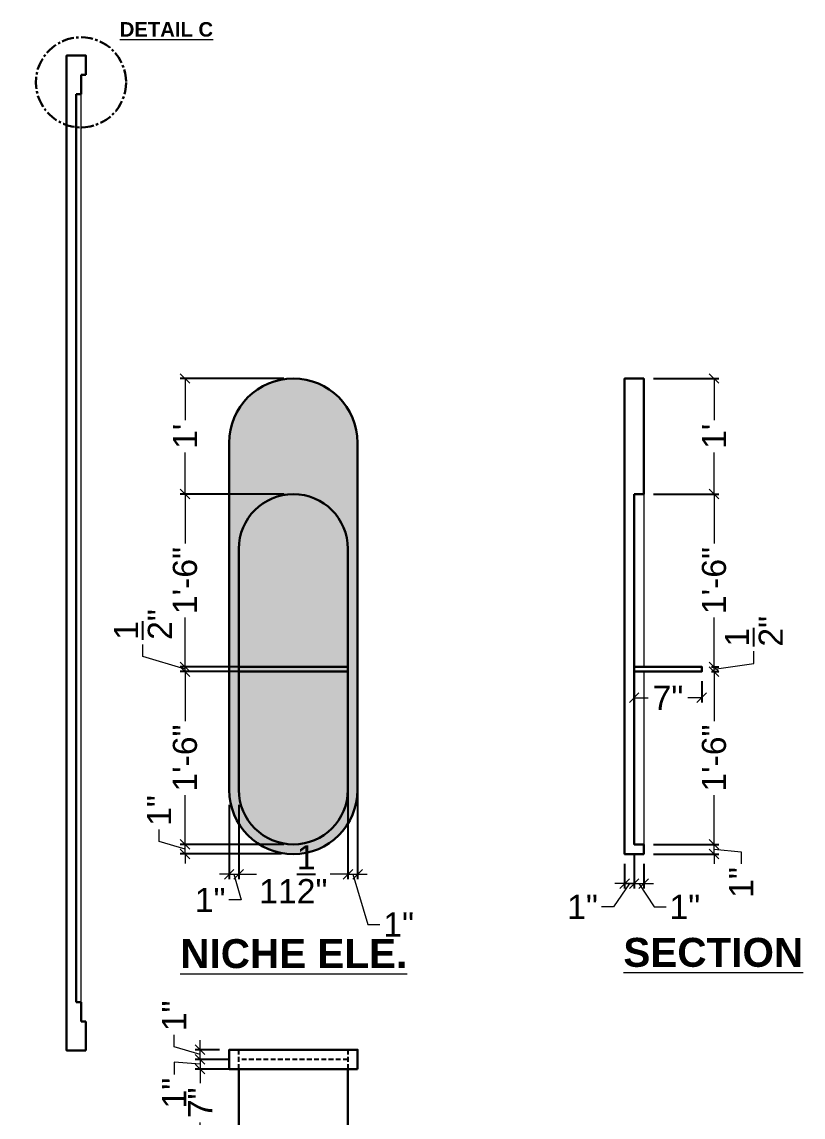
# Model space of a CAD drawing. Header units: millimetres. Extents: x 56222 to 3066687, y -650199 to -121287.
# Drawn here: x 132861.2 to 132942.1, y -184028.5 to -183915.1 of the extents above; entities that cross this region are included whole.
import ezdxf

# ---------------------------------------------------------------- set-up
doc = ezdxf.new("R2010")
doc.units = ezdxf.units.MM
doc.header["$MEASUREMENT"] = 0
doc.header["$PDMODE"] = 35
doc.linetypes.add('CENTER', pattern=[2, 1.25, -0.25, 0.25, -0.25])
doc.linetypes.add('DASHED', pattern=[0.75, 0.5, -0.25])
doc.layers.get('Defpoints').update_dxf_attribs({"color": 220})
doc.layers.add('AR HATCH-7', color=7, linetype='Continuous')
for name, color, linetype, lineweight in [('DIM.', 250, 'Continuous', 13), ('dim05', 1, 'Continuous', 13), ('FURNITURE', 32, 'Continuous', 9), ('wall', 7, 'Continuous', 30)]:
    doc.layers.add(name, color=color, linetype=linetype, lineweight=lineweight)
doc.styles.add('Arial', font='arial.ttf')
doc.styles.get("Standard").update_dxf_attribs({"font": 'arial.ttf', "height": 6})
doc.dimstyles.new('ISO-25', dxfattribs={"dimtxt": 2.5, "dimasz": 1, "dimexe": 0.5, "dimexo": 1, "dimtad": 0, "dimdec": 1, "dimlunit": 4, "dimtxsty": 'Standard', "dimblk": 'OBLIQUE', "dimcen": 2.5, "dimclrd": 1, "dimclre": 1, "dimclrt": 5, "dimadec": 0, "dimazin": 0, "dimtfac": 1, "dimtdec": 1, "dimtmove": 0, "dimatfit": 3, "dimfxl": 1, "dimlwd": -1, "dimarcsym": 0})

# ---------------------------------------------------------------- blocks, each defined once
blk = doc.blocks.new('_Oblique')
at = {"layer": 'wall', "color": 0, "lineweight": -2}
blk.add_line((-0.5, -0.5), (0.5, 0.5), dxfattribs=at)
blk = doc.blocks.new('*D362')
at = {"layer": 'Defpoints', "color": 0, "lineweight": 30, "transparency": 16777216}
for p in [(132879.66, -184021.56), (132882.67, -184021.56), (132883.67, -184022.56)]:
    blk.add_point(p, dxfattribs=at)
at = {"layer": 'dim05', "color": 1, "linetype": 'Continuous', "transparency": 16777216}
for p, q in [((132876.97, -184021.25), (132876.97, -184020)), ((132879.66, -184021.56), (132879.66, -184020.56)), ((132879.66, -184022.06), (132876.97, -184021.25)), ((132879.66, -184022.56), (132879.66, -184021.56)), ((132879.66, -184022.56), (132879.66, -184021.56)), ((132879.66, -184022.56), (132879.66, -184023.56))]:
    blk.add_line(p, q, dxfattribs=at)
at = {"layer": 'dim05', "color": 1, "linetype": 'Continuous', "lineweight": -2, "transparency": 16777216}
for p, q in [((132881.67, -184021.56), (132879.16, -184021.56)), ((132882.67, -184022.56), (132879.16, -184022.56))]:
    blk.add_line(p, q, dxfattribs=at)
at = {"layer": 'dim05', "color": 1, "transparency": 16777216}
for p, rotation in [((132879.66, -184021.56), 270), ((132879.66, -184022.56), 90)]:
    blk.add_blockref('_Oblique', p, dxfattribs=dict(at, rotation=rotation))
at = {"layer": 'dim05', "color": 5, "lineweight": 25, "transparency": 16777216, "insert": (132876.97, -184018.05), "char_height": 2.5, "attachment_point": 5, "rotation": 90, "style": 'Arial'}
blk.add_mtext('1"', dxfattribs=at)
blk = doc.blocks.new('*D363')
at = {"layer": 'Defpoints', "color": 0, "lineweight": 30, "transparency": 16777216}
for p in [(132883.67, -184022.56), (132879.66, -184023.56), (132883.67, -184023.56)]:
    blk.add_point(p, dxfattribs=at)
at = {"layer": 'dim05', "color": 1, "linetype": 'Continuous', "transparency": 16777216}
for p, q in [((132879.66, -184022.56), (132879.66, -184021.56)), ((132879.66, -184023.06), (132876.97, -184022.86)), ((132876.97, -184022.86), (132876.97, -184024.11)), ((132879.66, -184022.56), (132879.66, -184023.56)), ((132879.66, -184022.56), (132879.66, -184023.56)), ((132879.66, -184023.56), (132879.66, -184024.56))]:
    blk.add_line(p, q, dxfattribs=at)
at = {"layer": 'dim05', "color": 1, "linetype": 'Continuous', "lineweight": -2, "transparency": 16777216}
for p, q in [((132882.67, -184022.56), (132879.16, -184022.56)), ((132882.67, -184023.56), (132879.16, -184023.56))]:
    blk.add_line(p, q, dxfattribs=at)
at = {"layer": 'dim05', "color": 1, "transparency": 16777216}
for p, rotation in [((132879.66, -184022.56), 270), ((132879.66, -184023.56), 90)]:
    blk.add_blockref('_Oblique', p, dxfattribs=dict(at, rotation=rotation))
at = {"layer": 'dim05', "color": 5, "lineweight": 25, "transparency": 16777216, "insert": (132876.97, -184026.05), "char_height": 2.5, "attachment_point": 5, "rotation": 90, "style": 'Arial'}
blk.add_mtext('1"', dxfattribs=at)
blk = doc.blocks.new('*D364')
at = {"layer": 'Defpoints', "color": 0, "lineweight": 30, "transparency": 16777216}
for p in [(132879.66, -184023.56), (132883.67, -184023.56), (132883.67, -184030.56)]:
    blk.add_point(p, dxfattribs=at)
at = {"layer": 'dim05', "color": 1, "linetype": 'Continuous', "lineweight": -2, "transparency": 16777216}
for p, q in [((132882.67, -184023.56), (132879.16, -184023.56)), ((132882.67, -184030.56), (132879.16, -184030.56))]:
    blk.add_line(p, q, dxfattribs=at)
at = {"layer": 'dim05', "color": 1, "linetype": 'Continuous', "transparency": 16777216}
for p, q in [((132879.66, -184023.56), (132879.66, -184025.01)), ((132879.66, -184030.56), (132879.66, -184029.11))]:
    blk.add_line(p, q, dxfattribs=at)
at = {"layer": 'dim05', "color": 1, "transparency": 16777216}
for p, rotation in [((132879.66, -184023.56), 90), ((132879.66, -184030.56), 270)]:
    blk.add_blockref('_Oblique', p, dxfattribs=dict(at, rotation=rotation))
at = {"layer": 'dim05', "color": 5, "lineweight": 25, "transparency": 16777216, "insert": (132879.66, -184027.06), "char_height": 2.5, "attachment_point": 5, "rotation": 90, "style": 'Arial'}
blk.add_mtext('7"', dxfattribs=at)
blk = doc.blocks.new('*D365')
at = {"layer": 'Defpoints', "color": 0, "lineweight": 30, "transparency": 16777216}
for p in [(132878.1, -184000.29), (132889.32, -184000.29), (132889.09, -184001.28)]:
    blk.add_point(p, dxfattribs=at)
at = {"layer": 'dim05', "color": 1, "linetype": 'Continuous', "transparency": 16777216}
for p, q in [((132875.41, -183999.98), (132875.41, -183998.73)), ((132878.1, -184000.79), (132875.41, -183999.98)), ((132878.1, -184000.29), (132878.1, -183999.29)), ((132878.1, -184001.28), (132878.1, -184000.29)), ((132878.1, -184001.28), (132878.1, -184000.29)), ((132878.1, -184001.28), (132878.1, -184002.28))]:
    blk.add_line(p, q, dxfattribs=at)
at = {"layer": 'dim05', "color": 1, "linetype": 'Continuous', "lineweight": -2, "transparency": 16777216}
for p, q in [((132888.32, -184000.29), (132877.6, -184000.29)), ((132888.09, -184001.28), (132877.6, -184001.28))]:
    blk.add_line(p, q, dxfattribs=at)
at = {"layer": 'dim05', "color": 1, "transparency": 16777216}
for p, rotation in [((132878.1, -184000.29), 270), ((132878.1, -184001.28), 90)]:
    blk.add_blockref('_Oblique', p, dxfattribs=dict(at, rotation=rotation))
at = {"layer": 'dim05', "color": 5, "lineweight": 25, "transparency": 16777216, "insert": (132875.41, -183996.78), "char_height": 2.5, "attachment_point": 5, "rotation": 90, "style": 'Arial'}
blk.add_mtext('1"', dxfattribs=at)
blk = doc.blocks.new('*D366')
at = {"layer": 'Defpoints', "color": 0, "lineweight": 30, "transparency": 16777216}
for p in [(132878.1, -183982.39), (132889.32, -183982.39), (132889.13, -184000.28)]:
    blk.add_point(p, dxfattribs=at)
at = {"layer": 'dim05', "color": 1, "linetype": 'Continuous', "lineweight": -2, "transparency": 16777216}
for p, q in [((132888.32, -183982.39), (132877.6, -183982.39)), ((132888.13, -184000.28), (132877.6, -184000.28))]:
    blk.add_line(p, q, dxfattribs=at)
at = {"layer": 'dim05', "color": 1, "linetype": 'Continuous', "transparency": 16777216}
for p, q in [((132878.1, -183982.39), (132878.1, -183987.51)), ((132878.1, -184000.28), (132878.1, -183995.17))]:
    blk.add_line(p, q, dxfattribs=at)
at = {"layer": 'dim05', "color": 1, "transparency": 16777216}
for p, rotation in [((132878.1, -183982.39), 90), ((132878.1, -184000.28), 270)]:
    blk.add_blockref('_Oblique', p, dxfattribs=dict(at, rotation=rotation))
at = {"layer": 'dim05', "color": 5, "lineweight": 25, "transparency": 16777216, "insert": (132878.1, -183991.34), "char_height": 2.5, "attachment_point": 5, "rotation": 90, "style": 'Arial'}
blk.add_mtext('1\'-6"', dxfattribs=at)
blk = doc.blocks.new('*D367')
at = {"layer": 'Defpoints', "color": 0, "lineweight": 30, "transparency": 16777216}
for p in [(132878.1, -183981.89), (132889.32, -183981.89), (132889.32, -183982.39)]:
    blk.add_point(p, dxfattribs=at)
at = {"layer": 'dim05', "color": 1, "linetype": 'Continuous', "transparency": 16777216}
for p, q in [((132873.74, -183980.83), (132873.74, -183979.58)), ((132878.1, -183982.14), (132873.74, -183980.83)), ((132878.1, -183981.89), (132878.1, -183980.89)), ((132878.1, -183982.39), (132878.1, -183981.89)), ((132878.1, -183982.39), (132878.1, -183981.89)), ((132878.1, -183982.39), (132878.1, -183983.39))]:
    blk.add_line(p, q, dxfattribs=at)
at = {"layer": 'dim05', "color": 1, "linetype": 'Continuous', "lineweight": -2, "transparency": 16777216}
for p, q in [((132888.32, -183981.89), (132877.6, -183981.89)), ((132888.32, -183982.39), (132877.6, -183982.39))]:
    blk.add_line(p, q, dxfattribs=at)
at = {"layer": 'dim05', "color": 1, "transparency": 16777216}
for p, rotation in [((132878.1, -183981.89), 270), ((132878.1, -183982.39), 90)]:
    blk.add_blockref('_Oblique', p, dxfattribs=dict(at, rotation=rotation))
at = {"layer": 'dim05', "color": 5, "lineweight": 25, "transparency": 16777216, "insert": (132873.74, -183977.51), "char_height": 2.5, "attachment_point": 5, "rotation": 90, "style": 'Arial'}
blk.add_mtext('{\\H1x;\\S1/2;}"', dxfattribs=at)
blk = doc.blocks.new('*D368')
at = {"layer": 'Defpoints', "color": 0, "lineweight": 30, "transparency": 16777216}
for p in [(132878.1, -183964), (132889.36, -183964), (132889.32, -183981.89)]:
    blk.add_point(p, dxfattribs=at)
at = {"layer": 'dim05', "color": 1, "linetype": 'Continuous', "lineweight": -2, "transparency": 16777216}
for p, q in [((132888.36, -183964), (132877.6, -183964)), ((132888.32, -183981.89), (132877.6, -183981.89))]:
    blk.add_line(p, q, dxfattribs=at)
at = {"layer": 'dim05', "color": 1, "linetype": 'Continuous', "transparency": 16777216}
for p, q in [((132878.1, -183964), (132878.1, -183969.12)), ((132878.1, -183981.89), (132878.1, -183976.78))]:
    blk.add_line(p, q, dxfattribs=at)
at = {"layer": 'dim05', "color": 1, "transparency": 16777216}
for p, rotation in [((132878.1, -183964), 90), ((132878.1, -183981.89), 270)]:
    blk.add_blockref('_Oblique', p, dxfattribs=dict(at, rotation=rotation))
at = {"layer": 'dim05', "color": 5, "lineweight": 25, "transparency": 16777216, "insert": (132878.1, -183972.95), "char_height": 2.5, "attachment_point": 5, "rotation": 90, "style": 'Arial'}
blk.add_mtext('1\'-6"', dxfattribs=at)
blk = doc.blocks.new('*D369')
at = {"layer": 'Defpoints', "color": 0, "lineweight": 30, "transparency": 16777216}
for p in [(132878.1, -183952.02), (132889.32, -183952.02), (132889.32, -183964)]:
    blk.add_point(p, dxfattribs=at)
at = {"layer": 'dim05', "color": 1, "linetype": 'Continuous', "lineweight": -2, "transparency": 16777216}
for p, q in [((132888.32, -183952.02), (132877.6, -183952.02)), ((132888.32, -183964), (132877.6, -183964))]:
    blk.add_line(p, q, dxfattribs=at)
at = {"layer": 'dim05', "color": 1, "linetype": 'Continuous', "transparency": 16777216}
for p, q in [((132878.1, -183952.02), (132878.1, -183956.35)), ((132878.1, -183964), (132878.1, -183959.67))]:
    blk.add_line(p, q, dxfattribs=at)
at = {"layer": 'dim05', "color": 1, "transparency": 16777216}
for p, rotation in [((132878.1, -183952.02), 90), ((132878.1, -183964), 270)]:
    blk.add_blockref('_Oblique', p, dxfattribs=dict(at, rotation=rotation))
at = {"layer": 'dim05', "color": 5, "lineweight": 25, "transparency": 16777216, "insert": (132878.1, -183958.01), "char_height": 2.5, "attachment_point": 5, "rotation": 90, "style": 'Arial'}
blk.add_mtext("1'", dxfattribs=at)
blk = doc.blocks.new('*D370')
at = {"layer": 'Defpoints', "color": 0, "lineweight": 30, "transparency": 16777216}
for p in [(132882.67, -183995.18), (132883.67, -183995.18), (132883.67, -184003.38)]:
    blk.add_point(p, dxfattribs=at)
at = {"layer": 'dim05', "color": 1, "linetype": 'Continuous', "lineweight": -2, "transparency": 16777216}
for p, q in [((132882.67, -183996.18), (132882.67, -184003.88)), ((132883.67, -183996.18), (132883.67, -184003.88))]:
    blk.add_line(p, q, dxfattribs=at)
at = {"layer": 'dim05', "color": 1, "linetype": 'Continuous', "transparency": 16777216}
for p, q in [((132882.67, -184003.38), (132881.67, -184003.38)), ((132882.67, -184003.38), (132883.67, -184003.38)), ((132882.67, -184003.38), (132883.67, -184003.38)), ((132883.17, -184003.38), (132883.9, -184006.04)), ((132883.67, -184003.38), (132884.67, -184003.38)), ((132883.9, -184006.04), (132882.65, -184006.04))]:
    blk.add_line(p, q, dxfattribs=at)
at = {"layer": 'dim05', "color": 1, "transparency": 16777216}
blk.add_blockref('_Oblique', (132882.67, -184003.38), dxfattribs=at)
at = {"layer": 'dim05', "color": 1, "transparency": 16777216, "rotation": 180}
blk.add_blockref('_Oblique', (132883.67, -184003.38), dxfattribs=at)
at = {"layer": 'dim05', "color": 5, "lineweight": 25, "transparency": 16777216, "insert": (132880.7, -184006.04), "char_height": 2.5, "attachment_point": 5, "style": 'Arial'}
blk.add_mtext('1"', dxfattribs=at)
blk = doc.blocks.new('*D371')
at = {"layer": 'Defpoints', "color": 0, "lineweight": 30, "transparency": 16777216}
for p in [(132883.67, -183995.86), (132894.97, -183995.86), (132894.97, -184003.38)]:
    blk.add_point(p, dxfattribs=at)
at = {"layer": 'dim05', "color": 1, "linetype": 'Continuous', "lineweight": -2, "transparency": 16777216}
for p, q in [((132883.67, -183996.86), (132883.67, -184003.88)), ((132894.97, -183996.86), (132894.97, -184003.88))]:
    blk.add_line(p, q, dxfattribs=at)
at = {"layer": 'dim05', "color": 1, "linetype": 'Continuous', "transparency": 16777216}
for p, q in [((132883.67, -184003.38), (132885.5, -184003.38)), ((132894.97, -184003.38), (132893.15, -184003.38))]:
    blk.add_line(p, q, dxfattribs=at)
at = {"layer": 'dim05', "color": 1, "transparency": 16777216, "rotation": 180}
blk.add_blockref('_Oblique', (132883.67, -184003.38), dxfattribs=at)
at = {"layer": 'dim05', "color": 1, "transparency": 16777216}
blk.add_blockref('_Oblique', (132894.97, -184003.38), dxfattribs=at)
at = {"layer": 'dim05', "color": 5, "lineweight": 25, "transparency": 16777216, "insert": (132889.32, -184003.38), "char_height": 2.5, "attachment_point": 5, "style": 'Arial'}
blk.add_mtext('11{\\H1x;\\S1/2;}"', dxfattribs=at)
blk = doc.blocks.new('*D372')
at = {"layer": 'Defpoints', "color": 0, "lineweight": 30, "transparency": 16777216}
for p in [(132894.97, -183993.05), (132895.97, -183993.05), (132895.97, -184003.38)]:
    blk.add_point(p, dxfattribs=at)
at = {"layer": 'dim05', "color": 1, "linetype": 'Continuous', "lineweight": -2, "transparency": 16777216}
for p, q in [((132894.97, -183994.05), (132894.97, -184003.88)), ((132895.97, -183994.05), (132895.97, -184003.88))]:
    blk.add_line(p, q, dxfattribs=at)
at = {"layer": 'dim05', "color": 1, "linetype": 'Continuous', "transparency": 16777216}
for p, q in [((132894.97, -184003.38), (132893.97, -184003.38)), ((132894.97, -184003.38), (132895.97, -184003.38)), ((132894.97, -184003.38), (132895.97, -184003.38)), ((132895.47, -184003.38), (132897.04, -184008.58)), ((132895.97, -184003.38), (132896.97, -184003.38)), ((132897.04, -184008.58), (132898.29, -184008.58))]:
    blk.add_line(p, q, dxfattribs=at)
at = {"layer": 'dim05', "color": 1, "transparency": 16777216}
blk.add_blockref('_Oblique', (132894.97, -184003.38), dxfattribs=at)
at = {"layer": 'dim05', "color": 1, "transparency": 16777216, "rotation": 180}
blk.add_blockref('_Oblique', (132895.97, -184003.38), dxfattribs=at)
at = {"layer": 'dim05', "color": 5, "lineweight": 25, "transparency": 16777216, "insert": (132900.23, -184008.58), "char_height": 2.5, "attachment_point": 5, "style": 'Arial'}
blk.add_mtext('1"', dxfattribs=at)
blk = doc.blocks.new('*D373')
at = {"layer": 'Defpoints', "color": 0, "lineweight": 30, "transparency": 16777216}
for p in [(132924.63, -184000.29), (132923.63, -184001.29), (132924.63, -184004.35)]:
    blk.add_point(p, dxfattribs=at)
at = {"layer": 'dim05', "color": 1, "linetype": 'Continuous', "lineweight": -2, "transparency": 16777216}
for p, q in [((132924.63, -184001.29), (132924.63, -184004.85)), ((132923.63, -184002.29), (132923.63, -184004.85))]:
    blk.add_line(p, q, dxfattribs=at)
at = {"layer": 'dim05', "color": 1, "linetype": 'Continuous', "transparency": 16777216}
for p, q in [((132924.13, -184004.35), (132922.48, -184006.76)), ((132923.63, -184004.35), (132922.63, -184004.35)), ((132923.63, -184004.35), (132924.63, -184004.35)), ((132923.63, -184004.35), (132924.63, -184004.35)), ((132924.63, -184004.35), (132925.63, -184004.35)), ((132922.48, -184006.76), (132921.23, -184006.76))]:
    blk.add_line(p, q, dxfattribs=at)
at = {"layer": 'dim05', "color": 1, "transparency": 16777216}
blk.add_blockref('_Oblique', (132923.63, -184004.35), dxfattribs=at)
at = {"layer": 'dim05', "color": 1, "transparency": 16777216, "rotation": 180}
blk.add_blockref('_Oblique', (132924.63, -184004.35), dxfattribs=at)
at = {"layer": 'dim05', "color": 5, "lineweight": 25, "transparency": 16777216, "insert": (132919.28, -184006.76), "char_height": 2.5, "attachment_point": 5, "style": 'Arial'}
blk.add_mtext('1"', dxfattribs=at)
blk = doc.blocks.new('*D374')
at = {"layer": 'Defpoints', "color": 0, "lineweight": 30, "transparency": 16777216}
for p in [(132924.63, -184001.29), (132925.63, -184001.29), (132925.63, -184004.35)]:
    blk.add_point(p, dxfattribs=at)
at = {"layer": 'dim05', "color": 1, "linetype": 'Continuous', "lineweight": -2, "transparency": 16777216}
for p, q in [((132924.63, -184002.29), (132924.63, -184004.85)), ((132925.63, -184002.29), (132925.63, -184004.85))]:
    blk.add_line(p, q, dxfattribs=at)
at = {"layer": 'dim05', "color": 1, "linetype": 'Continuous', "transparency": 16777216}
for p, q in [((132924.63, -184004.35), (132923.63, -184004.35)), ((132924.63, -184004.35), (132925.63, -184004.35)), ((132924.63, -184004.35), (132925.63, -184004.35)), ((132925.13, -184004.35), (132926.69, -184006.76)), ((132925.63, -184004.35), (132926.63, -184004.35)), ((132926.69, -184006.76), (132927.94, -184006.76))]:
    blk.add_line(p, q, dxfattribs=at)
at = {"layer": 'dim05', "color": 1, "transparency": 16777216}
blk.add_blockref('_Oblique', (132924.63, -184004.35), dxfattribs=at)
at = {"layer": 'dim05', "color": 1, "transparency": 16777216, "rotation": 180}
blk.add_blockref('_Oblique', (132925.63, -184004.35), dxfattribs=at)
at = {"layer": 'dim05', "color": 5, "lineweight": 25, "transparency": 16777216, "insert": (132929.88, -184006.76), "char_height": 2.5, "attachment_point": 5, "style": 'Arial'}
blk.add_mtext('1"', dxfattribs=at)
blk = doc.blocks.new('*D375')
at = {"layer": 'Defpoints', "color": 0, "lineweight": 30, "transparency": 16777216}
for p in [(132925.63, -184000.29), (132932.91, -184000.29), (132925.63, -184001.29)]:
    blk.add_point(p, dxfattribs=at)
at = {"layer": 'dim05', "color": 1, "linetype": 'Continuous', "lineweight": -2, "transparency": 16777216}
for p, q in [((132926.63, -184000.29), (132933.41, -184000.29)), ((132926.63, -184001.29), (132933.41, -184001.29))]:
    blk.add_line(p, q, dxfattribs=at)
at = {"layer": 'dim05', "color": 1, "linetype": 'Continuous', "transparency": 16777216}
for p, q in [((132932.91, -184000.29), (132932.91, -183999.29)), ((132932.91, -184001.29), (132932.91, -184000.29)), ((132932.91, -184001.29), (132932.91, -184000.29)), ((132932.91, -184000.79), (132935.72, -184001.04)), ((132932.91, -184001.29), (132932.91, -184002.29)), ((132935.72, -184001.04), (132935.72, -184002.29))]:
    blk.add_line(p, q, dxfattribs=at)
at = {"layer": 'dim05', "color": 1, "transparency": 16777216}
for p, rotation in [((132932.91, -184000.29), 270), ((132932.91, -184001.29), 90)]:
    blk.add_blockref('_Oblique', p, dxfattribs=dict(at, rotation=rotation))
at = {"layer": 'dim05', "color": 5, "lineweight": 25, "transparency": 16777216, "insert": (132935.72, -184004.23), "char_height": 2.5, "attachment_point": 5, "rotation": 90, "style": 'Arial'}
blk.add_mtext('1"', dxfattribs=at)
blk = doc.blocks.new('*D376')
at = {"layer": 'Defpoints', "color": 0, "lineweight": 30, "transparency": 16777216}
for p in [(132931.63, -183982.39), (132932.91, -183982.39), (132925.63, -184000.29)]:
    blk.add_point(p, dxfattribs=at)
at = {"layer": 'dim05', "color": 1, "linetype": 'Continuous', "lineweight": -2, "transparency": 16777216}
for p, q in [((132932.63, -183982.39), (132933.41, -183982.39)), ((132926.63, -184000.29), (132933.41, -184000.29))]:
    blk.add_line(p, q, dxfattribs=at)
at = {"layer": 'dim05', "color": 1, "linetype": 'Continuous', "transparency": 16777216}
for p, q in [((132932.91, -183982.39), (132932.91, -183987.51)), ((132932.91, -184000.29), (132932.91, -183995.17))]:
    blk.add_line(p, q, dxfattribs=at)
at = {"layer": 'dim05', "color": 1, "transparency": 16777216}
for p, rotation in [((132932.91, -183982.39), 90), ((132932.91, -184000.29), 270)]:
    blk.add_blockref('_Oblique', p, dxfattribs=dict(at, rotation=rotation))
at = {"layer": 'dim05', "color": 5, "lineweight": 25, "transparency": 16777216, "insert": (132932.91, -183991.34), "char_height": 2.5, "attachment_point": 5, "rotation": 90, "style": 'Arial'}
blk.add_mtext('1\'-6"', dxfattribs=at)
blk = doc.blocks.new('*D377')
at = {"layer": 'Defpoints', "color": 0, "lineweight": 30, "transparency": 16777216}
for p in [(132931.63, -183981.89), (132932.91, -183981.89), (132931.63, -183982.39)]:
    blk.add_point(p, dxfattribs=at)
at = {"layer": 'dim05', "color": 1, "linetype": 'Continuous', "transparency": 16777216}
for p, q in [((132932.91, -183981.89), (132932.91, -183980.89)), ((132937.03, -183981.53), (132937.03, -183980.28)), ((132932.91, -183982.14), (132937.03, -183981.53)), ((132932.91, -183982.39), (132932.91, -183981.89)), ((132932.91, -183982.39), (132932.91, -183981.89)), ((132932.91, -183982.39), (132932.91, -183983.39))]:
    blk.add_line(p, q, dxfattribs=at)
at = {"layer": 'dim05', "color": 1, "linetype": 'Continuous', "lineweight": -2, "transparency": 16777216}
for p, q in [((132932.63, -183981.89), (132933.41, -183981.89)), ((132932.63, -183982.39), (132933.41, -183982.39))]:
    blk.add_line(p, q, dxfattribs=at)
at = {"layer": 'dim05', "color": 1, "transparency": 16777216}
for p, rotation in [((132932.91, -183981.89), 270), ((132932.91, -183982.39), 90)]:
    blk.add_blockref('_Oblique', p, dxfattribs=dict(at, rotation=rotation))
at = {"layer": 'dim05', "color": 5, "lineweight": 25, "transparency": 16777216, "insert": (132937.03, -183978.21), "char_height": 2.5, "attachment_point": 5, "rotation": 90, "style": 'Arial'}
blk.add_mtext('{\\H1x;\\S1/2;}"', dxfattribs=at)
blk = doc.blocks.new('*D378')
at = {"layer": 'Defpoints', "color": 0, "lineweight": 30, "transparency": 16777216}
for p in [(132925.63, -183964), (132932.91, -183964), (132931.63, -183981.89)]:
    blk.add_point(p, dxfattribs=at)
at = {"layer": 'dim05', "color": 1, "linetype": 'Continuous', "lineweight": -2, "transparency": 16777216}
for p, q in [((132926.63, -183964), (132933.41, -183964)), ((132932.63, -183981.89), (132933.41, -183981.89))]:
    blk.add_line(p, q, dxfattribs=at)
at = {"layer": 'dim05', "color": 1, "linetype": 'Continuous', "transparency": 16777216}
for p, q in [((132932.91, -183964), (132932.91, -183969.12)), ((132932.91, -183981.89), (132932.91, -183976.78))]:
    blk.add_line(p, q, dxfattribs=at)
at = {"layer": 'dim05', "color": 1, "transparency": 16777216}
for p, rotation in [((132932.91, -183964), 90), ((132932.91, -183981.89), 270)]:
    blk.add_blockref('_Oblique', p, dxfattribs=dict(at, rotation=rotation))
at = {"layer": 'dim05', "color": 5, "lineweight": 25, "transparency": 16777216, "insert": (132932.91, -183972.95), "char_height": 2.5, "attachment_point": 5, "rotation": 90, "style": 'Arial'}
blk.add_mtext('1\'-6"', dxfattribs=at)
blk = doc.blocks.new('*D379')
at = {"layer": 'Defpoints', "color": 0, "lineweight": 30, "transparency": 16777216}
for p in [(132925.63, -183952.02), (132932.91, -183952.02), (132925.63, -183964)]:
    blk.add_point(p, dxfattribs=at)
at = {"layer": 'dim05', "color": 1, "linetype": 'Continuous', "lineweight": -2, "transparency": 16777216}
for p, q in [((132926.63, -183952.02), (132933.41, -183952.02)), ((132926.63, -183964), (132933.41, -183964))]:
    blk.add_line(p, q, dxfattribs=at)
at = {"layer": 'dim05', "color": 1, "linetype": 'Continuous', "transparency": 16777216}
for p, q in [((132932.91, -183952.02), (132932.91, -183956.35)), ((132932.91, -183964), (132932.91, -183959.67))]:
    blk.add_line(p, q, dxfattribs=at)
at = {"layer": 'dim05', "color": 1, "transparency": 16777216}
for p, rotation in [((132932.91, -183952.02), 90), ((132932.91, -183964), 270)]:
    blk.add_blockref('_Oblique', p, dxfattribs=dict(at, rotation=rotation))
at = {"layer": 'dim05', "color": 5, "lineweight": 25, "transparency": 16777216, "insert": (132932.91, -183958.01), "char_height": 2.5, "attachment_point": 5, "rotation": 90, "style": 'Arial'}
blk.add_mtext("1'", dxfattribs=at)
blk = doc.blocks.new('*D382')
at = {"layer": 'Defpoints', "color": 0, "lineweight": 30, "transparency": 16777216}
for p in [(132924.63, -183982.39), (132931.63, -183982.39), (132931.63, -183985.1)]:
    blk.add_point(p, dxfattribs=at)
at = {"layer": 'dim05', "color": 1, "linetype": 'Continuous', "lineweight": -2, "transparency": 16777216}
for p, q in [((132924.63, -183983.39), (132924.63, -183985.6)), ((132931.63, -183983.39), (132931.63, -183985.6))]:
    blk.add_line(p, q, dxfattribs=at)
at = {"layer": 'dim05', "color": 1, "linetype": 'Continuous', "transparency": 16777216}
for p, q in [((132924.63, -183985.1), (132926.07, -183985.1)), ((132931.63, -183985.1), (132930.18, -183985.1))]:
    blk.add_line(p, q, dxfattribs=at)
at = {"layer": 'dim05', "color": 1, "transparency": 16777216, "rotation": 180}
blk.add_blockref('_Oblique', (132924.63, -183985.1), dxfattribs=at)
at = {"layer": 'dim05', "color": 1, "transparency": 16777216}
blk.add_blockref('_Oblique', (132931.63, -183985.1), dxfattribs=at)
at = {"layer": 'dim05', "color": 5, "lineweight": 25, "transparency": 16777216, "insert": (132928.13, -183985.1), "char_height": 2.5, "attachment_point": 5, "style": 'Arial'}
blk.add_mtext('7"', dxfattribs=at)

msp = doc.modelspace()

# ---------------------------------------------------------------- hatches: boundary and pattern name
at = {"layer": 'AR HATCH-7', "linetype": 'CENTER', "lineweight": 30, "true_color": 0xdedfd8}
h = msp.add_hatch(color=254, dxfattribs=at)
h.dxf.hatch_style = 1
edge = h.paths.add_edge_path()
edge.add_arc((132889.32, -183958.67), 6.65, 0, 180)
edge.add_line((132882.67, -183958.67), (132882.67, -183994.64))
edge.add_arc((132889.32, -183994.64), 6.65, 180, 360)
edge.add_line((132895.97, -183994.64), (132895.97, -183985.05))
edge.add_line((132895.97, -183985.05), (132894.97, -183984.74))
edge.add_line((132894.97, -183984.74), (132894.97, -183994.64))
edge.add_arc((132889.32, -183994.64), 5.65, -180, 0, ccw=False)
edge.add_line((132883.67, -183994.64), (132883.67, -183969.65))
edge.add_arc((132889.32, -183969.65), 5.65, 0, 180, ccw=False)
edge.add_line((132894.97, -183969.65), (132894.97, -183970.63))
edge.add_line((132894.97, -183970.63), (132895.97, -183970.63))
edge.add_line((132895.97, -183970.63), (132895.97, -183958.67))
h.paths.add_polyline_path([(132895.97, -183970.63), (132894.97, -183970.63), (132894.97, -183984.74), (132895.97, -183985.05)], flags=17)
h.paths.add_polyline_path([(132885.11, -184007.67), (132893.31, -184007.67)])
at = {"layer": 'AR HATCH-7', "linetype": 'CENTER', "lineweight": 30, "true_color": 0xdedfd8, "transparency": 33554559}
h = msp.add_hatch(color=254, dxfattribs=at)
h.dxf.hatch_style = 1
h.paths.add_polyline_path([(132894.97, -183969.65, 1), (132883.67, -183969.65), (132883.67, -183981.89), (132894.97, -183981.89)])
h.paths.add_polyline_path([(132894.97, -183982.39), (132883.67, -183982.39), (132883.67, -183994.64, 1), (132894.97, -183994.64)])
at = {"layer": 'AR HATCH-7', "linetype": 'CENTER', "lineweight": 30, "true_color": 0xc8c92d}
h = msp.add_hatch(color=52, dxfattribs=at)
h.dxf.hatch_style = 1
h.paths.add_polyline_path([(132894.97, -183981.89), (132883.67, -183981.89), (132883.67, -183982.39), (132894.97, -183982.39)])

# ---------------------------------------------------------------- linework, layer by layer
at = {"layer": 'dim05', "color": 242, "linetype": 'CENTER', "lineweight": 30, "true_color": 0xcd2027}
msp.add_line((132865.82, -184021.62), (132867.82, -184021.62), dxfattribs=at)
msp.add_circle((132867.32, -183921.34), 4.67, dxfattribs=at)
at = {"layer": 'FURNITURE', "lineweight": 30}
for p, q in [((132867.82, -183920.56), (132867.32, -183920.56)), ((132867.32, -183920.56), (132867.32, -183922.56)), ((132867.32, -183922.56), (132866.82, -183922.56)), ((132866.82, -183922.56), (132866.82, -184016.62)), ((132882.67, -183958.67), (132882.67, -183994.64)), ((132895.97, -183994.64), (132895.97, -183958.67)), ((132923.63, -184000.29), (132923.63, -183964)), ((132924.63, -183964), (132925.63, -183964)), ((132883.67, -183969.65), (132883.67, -183994.64)), ((132883.67, -183981.89), (132894.97, -183981.89)), ((132883.67, -183982.39), (132894.97, -183982.39)), ((132925.63, -184000.29), (132924.63, -184000.29)), ((132867.32, -184016.62), (132866.82, -184016.62)), ((132867.32, -184018.62), (132867.32, -184016.62)), ((132867.82, -184018.62), (132867.32, -184018.62)), ((132867.82, -184021.62), (132867.82, -184018.62))]:
    msp.add_line(p, q, dxfattribs=at)
at = {"layer": 'FURNITURE', "lineweight": 15}
for p, q in [((132867.32, -184016.62), (132867.32, -183922.56)), ((132925.63, -183964), (132925.63, -183981.89)), ((132925.63, -183982.39), (132925.63, -184000.29))]:
    msp.add_line(p, q, dxfattribs=at)
at = {"layer": 'FURNITURE', "lineweight": 30}
for points in [[(132867.82, -184021.62), (132865.82, -184021.62), (132865.82, -183918.56), (132867.82, -183918.56), (132867.82, -183920.56)], [(132925.63, -184000.29), (132925.63, -184001.29), (132923.63, -184001.29), (132923.63, -183952.02), (132925.63, -183952.02), (132925.63, -183964)], [(132925.63, -184000.29), (132924.63, -184000.29), (132924.63, -183964)], [(132894.97, -183994.64), (132894.97, -183969.65)], [(132883.67, -184023.56), (132883.67, -184030.56), (132894.97, -184030.56), (132894.97, -184023.56)]]:
    msp.add_lwpolyline(points, dxfattribs=at)
for points in [[(132924.63, -183981.89), (132931.63, -183981.89), (132931.63, -183982.39), (132924.63, -183982.39)], [(132895.97, -184023.56), (132882.67, -184023.56), (132882.67, -184021.56), (132895.97, -184021.56)]]:
    msp.add_lwpolyline(points, close=True, dxfattribs=at)
at = {"layer": 'FURNITURE', "linetype": 'DASHED', "lineweight": 25}
msp.add_lwpolyline([(132894.97, -184023.56), (132883.67, -184023.56), (132883.67, -184021.56), (132894.97, -184021.56)], close=True, dxfattribs=at)
msp.add_lwpolyline([(132894.97, -184022.56), (132883.67, -184022.56)], dxfattribs=at)
at = {"layer": 'FURNITURE', "lineweight": 30}
for centre, radius, start, end in [((132889.32, -183958.67), 6.65, 0, 180), ((132889.32, -183969.65), 5.65, 0, 180), ((132889.32, -183994.64), 6.65, 180, 0), ((132889.32, -183994.64), 5.65, 180, 0)]:
    msp.add_arc(centre, radius, start, end, dxfattribs=at)

# ---------------------------------------------------------------- texts
at = {"layer": 'DIM.', "color": 1, "attachment_point": 1}
for s, insert, char_height in [('{\\fArial|b1|i0|c0|p34;\\LDETAIL C}', (132871.34, -183915.1), 1.5), ('{\\fArial|b1|i0|c0|p34;\\LNICHE ELE.}', (132877.61, -184010.1), 3), ('{\\fArial|b1|i0|c0|p34;\\LSECTION}', (132923.51, -184009.97), 3)]:
    msp.add_mtext_dynamic_manual_height_columns(s, width=111.5588, gutter_width=1, heights=[0], dxfattribs=dict(at, insert=insert, char_height=char_height))

# ---------------------------------------------------------------- dimensions: what is measured, and where the dimension line sits
at = {"layer": 'dim05', "color": 27, "lineweight": 25, "true_color": 0x7d5120}
for base, p1, p2, picture, middle in [((132878.1, -183952.02), (132889.32, -183964), (132889.32, -183952.02), '*D369', (132878.1, -183958.01)), ((132932.91, -183952.02), (132925.63, -183964), (132925.63, -183952.02), '*D379', (132932.91, -183958.01)), ((132878.1, -183964), (132889.32, -183981.89), (132889.36, -183964), '*D368', (132878.1, -183972.95)), ((132932.91, -183964), (132931.63, -183981.89), (132925.63, -183964), '*D378', (132932.91, -183972.95)), ((132878.1, -183981.89), (132889.32, -183982.39), (132889.32, -183981.89), '*D367', (132873.74, -183978.96)), ((132878.1, -183982.39), (132889.13, -184000.28), (132889.32, -183982.39), '*D366', (132878.1, -183991.34)), ((132932.91, -183982.39), (132925.63, -184000.29), (132931.63, -183982.39), '*D376', (132932.91, -183991.34)), ((132878.1, -184000.29), (132889.09, -184001.28), (132889.32, -184000.29), '*D365', (132875.41, -183998.1)), ((132879.66, -184021.56), (132883.67, -184022.56), (132882.67, -184021.56), '*D362', (132876.97, -184019.37)), ((132879.66, -184023.56), (132883.67, -184030.56), (132883.67, -184023.56), '*D364', (132879.66, -184027.06))]:
    dim = msp.add_linear_dim(base=base, p1=p1, p2=p2, angle=90, dimstyle='ISO-25', override={"dimtxsty": 'Arial', "dimtmove": 1}, dxfattribs=at)
    dim.commit()
    dim.dimension.update_dxf_attribs({"geometry": picture, "text_midpoint": middle})
for base, p1, p2, picture, middle in [((132932.91, -183981.89), (132931.63, -183982.39), (132931.63, -183981.89), '*D377', (132937.03, -183979.66)), ((132932.91, -184000.29), (132925.63, -184001.29), (132925.63, -184000.29), '*D375', (132935.72, -184002.92)), ((132879.66, -184023.56), (132883.67, -184022.56), (132883.67, -184023.56), '*D363', (132876.97, -184024.73))]:
    dim = msp.add_linear_dim(base=base, p1=p1, p2=p2, angle=90, dimstyle='ISO-25', override={"dimtxsty": 'Arial', "dimtmove": 1}, dxfattribs=at)
    dim.commit()
    dim.dimension.update_dxf_attribs({"geometry": picture, "text_midpoint": middle, "dimtype": 160})
for base, p1, p2, picture, middle in [((132931.63, -183985.1), (132924.63, -183982.39), (132931.63, -183982.39), '*D382', (132928.13, -183985.1)), ((132895.97, -184003.38), (132894.97, -183993.05), (132895.97, -183993.05), '*D372', (132898.91, -184008.58)), ((132894.97, -184003.38), (132883.67, -183995.86), (132894.97, -183995.86), '*D371', (132889.32, -184003.38))]:
    dim = msp.add_linear_dim(base=base, p1=p1, p2=p2, dimstyle='ISO-25', override={"dimtxsty": 'Arial', "dimtmove": 1}, dxfattribs=at)
    dim.commit()
    dim.dimension.update_dxf_attribs({"geometry": picture, "text_midpoint": middle})
for base, p1, p2, picture, middle in [((132883.67, -184003.38), (132882.67, -183995.18), (132883.67, -183995.18), '*D370', (132882.02, -184006.04)), ((132924.63, -184004.35), (132923.63, -184001.29), (132924.63, -184000.29), '*D373', (132920.6, -184006.76)), ((132925.63, -184004.35), (132924.63, -184001.29), (132925.63, -184001.29), '*D374', (132928.56, -184006.76))]:
    dim = msp.add_linear_dim(base=base, p1=p1, p2=p2, dimstyle='ISO-25', override={"dimtxsty": 'Arial', "dimtmove": 1}, dxfattribs=at)
    dim.commit()
    dim.dimension.update_dxf_attribs({"geometry": picture, "text_midpoint": middle, "dimtype": 160})

doc.saveas('drawing.dxf')
